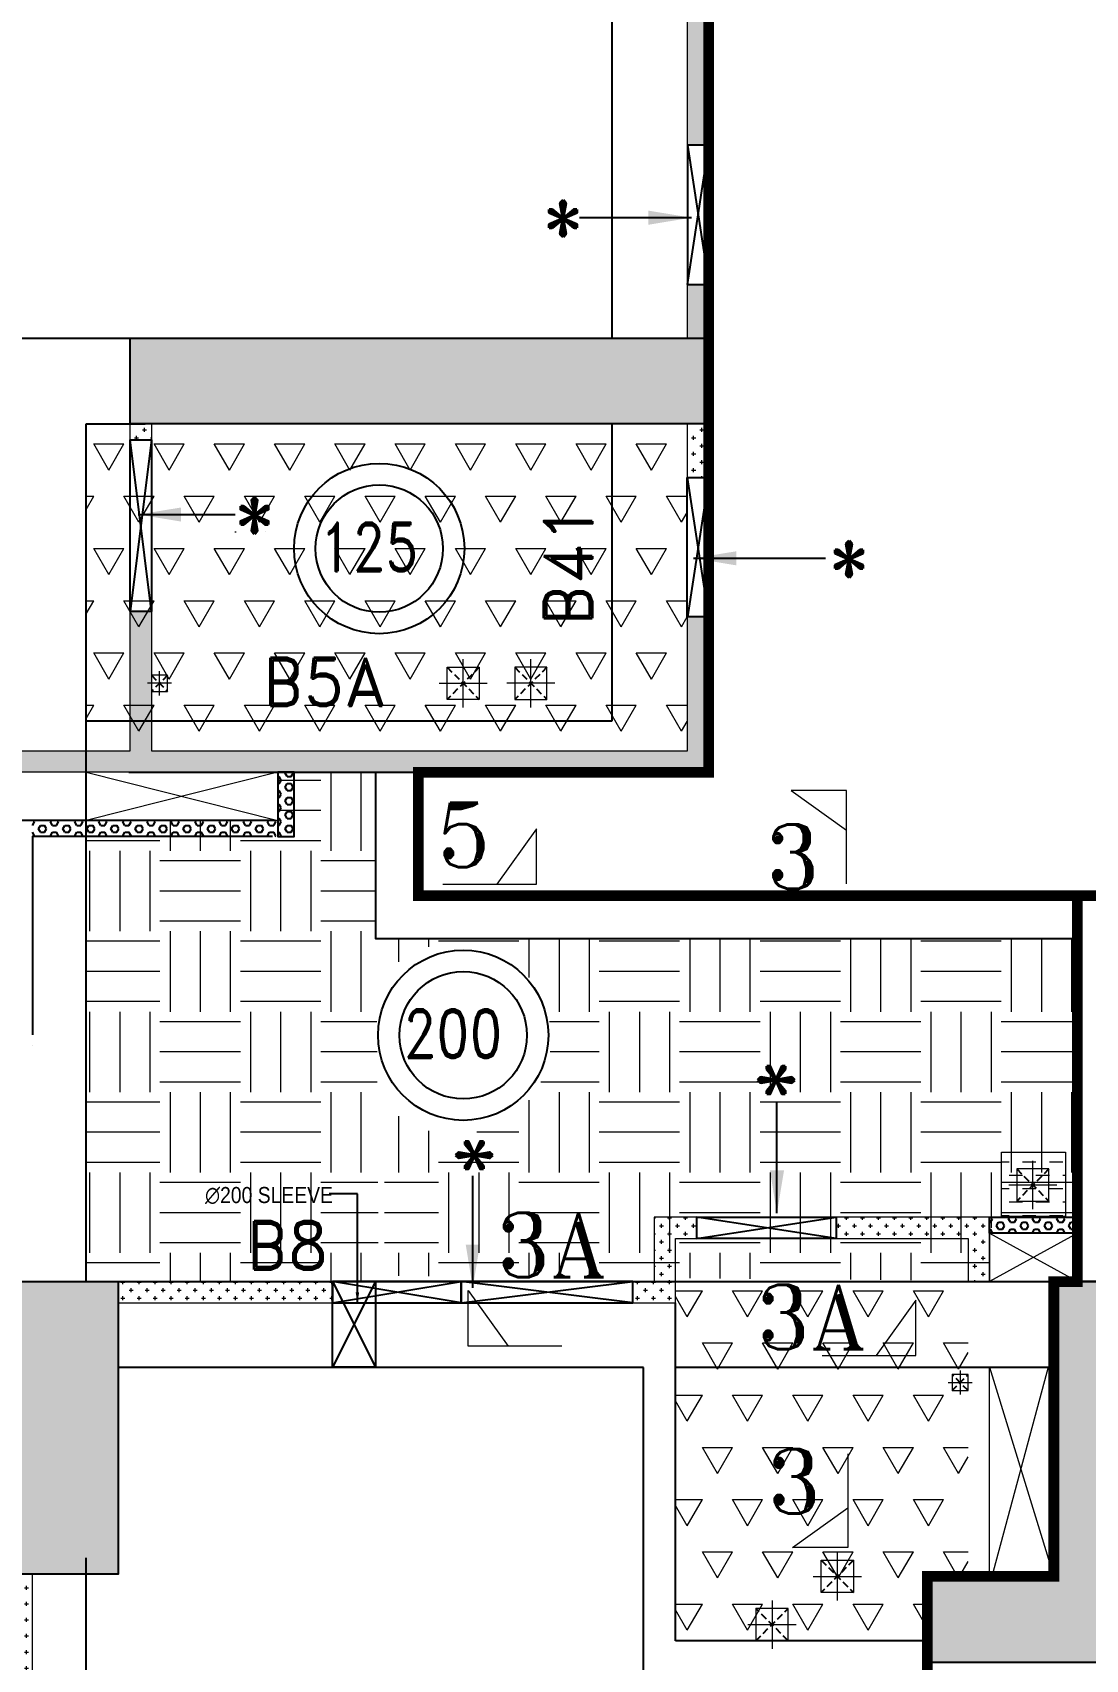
# Model space of a CAD drawing. Header units: millimetres. Extents: x 2061841 to 105821645, y -77612 to 48520811.
# Drawn here: x 2445955 to 2450868, y 28363 to 35950 of the extents above; entities that cross this region are included whole.
import ezdxf

# ---------------------------------------------------------------- set-up
doc = ezdxf.new("R2010")
doc.units = ezdxf.units.MM
doc.header["$LTSCALE"] = 10
doc.header["$MEASUREMENT"] = 0
doc.linetypes.add('$0$HIDDEN', pattern=[0.375, 0.25, -0.125])
doc.linetypes.add('HIDDEN2', pattern=[4.762499999999999, 3.175, -1.5875])
for name, color, linetype, lineweight in [('0-PL-DP CUTOUT', 32, 'Continuous', 9), ('s-opening text', 4, 'Continuous', 9), ('SEC-LINE', 1, 'Continuous', 15), ('vin nonstrwall', 3, 'Continuous', 9), ('VIN SUNK HATCH', 8, 'Continuous', 0), ('VIN_COLUMN HATCH', 33, 'Continuous', 20), ('VIN_CUT OUT', 6, 'Continuous', 9)]:
    doc.layers.add(name, color=color, linetype=linetype, lineweight=lineweight)
for name, color, linetype in [('A-Comments', 30, 'Continuous'), ('A-FLOR-HIDN', 8, 'HIDDEN2'), ('A-HATCH', 8, 'Continuous'), ('BEAM NO', 2, 'Continuous'), ('S-OPENING', 6, 'Continuous'), ('SLEEVE 150 NEW', 51, 'Continuous'), ('UPSTAND RCC', 171, 'Continuous'), ('VIN_BEAM', 4, 'Continuous'), ('VIN_COLUMN', 1, 'Continuous'), ('VIN_SLAB THK', 2, 'Continuous'), ('Xref_6th to 23rd Typical Floor Plan$0$A-Plan-Wall-Prtn', 4, 'Continuous')]:
    doc.layers.add(name, color=color, linetype=linetype)
doc.styles.add('200', font='romand.shx', dxfattribs={"width": 0.8, "height": 225})
doc.styles.add('KCP', font='', dxfattribs={"width": 0.9, "height": 200})
doc.styles.add('MAH', font='romand.shx', dxfattribs={"height": 210})
doc.styles.add('RT', font='romant.shx', dxfattribs={"height": 250})
doc.styles.add('ST', font='romand.shx', dxfattribs={"height": 4})
doc.styles.add('WD-50', font='ARIALN.TTF', dxfattribs={"height": 150})
doc.styles.get('KCP').set_extended_font_data('Bahnschrift')
doc.dimstyles.new('GR1', dxfattribs={"dimtxt": 225, "dimasz": 125, "dimexe": 125, "dimexo": 100, "dimgap": 50, "dimtad": 1, "dimdec": 0, "dimzin": 3, "dimdsep": 46, "dimtxsty": '200', "dimblk1": 'OBLIQUE', "dimblk2": 'OBLIQUE', "dimsah": 1, "dimcen": 0.0625, "dimdle": 125, "dimclrd": 3, "dimclre": 3, "dimclrt": 2, "dimadec": 0, "dimazin": 0, "dimtfac": 1, "dimtdec": 0, "dimtix": 1, "dimtmove": 0, "dimatfit": 3, "dimfxl": 1, "dimtolj": 1, "dimtzin": 0, "dimarcsym": 0})
doc.dimstyles.new('wd-50', dxfattribs={"dimtxt": 90, "dimasz": 50, "dimexe": 35, "dimexo": 50, "dimgap": 25, "dimtad": 1, "dimrnd": 5, "dimzin": 12, "dimdsep": 46, "dimtxsty": 'WD-50', "dimblk": 'ARCHTICK', "dimblk2": 'ARCHTICK', "dimcen": 50, "dimdle": 35, "dimclrd": 5, "dimclre": 5, "dimclrt": 4, "dimadec": 0, "dimazin": 0, "dimtfac": 1, "dimtmove": 1, "dimatfit": 2, "dimfxl": 1, "dimtolj": 1, "dimtzin": 12, "dimlwd": -1, "dimlwe": -1, "dimarcsym": 0})
pattern_1 = [(0, (-24131.92047447385, 22922.31121649784), (37.5, 37.5), [18.75, -56.25]), (90, (-24122.54547447385, 22912.93621649784), (-37.49999999999999, 37.5), [18.75, -56.25])]
pattern_2 = [(0, (2438255.496240429, 38975.31126223062), (0, 32.47595264191645), [18.75, -37.5]), (120, (2438255.496240429, 38975.31126223062), (-28.125, -16.23797632095822), [18.75, -37.49999999999999]), (59.99999999999999, (2438274.246240429, 38975.31126223062), (-28.125, 16.23797632095823), [18.75, -37.5])]

# ---------------------------------------------------------------- blocks, each defined once
blk = doc.blocks.new('_Oblique')
at = {"color": 0, "linetype": 'ByBlock', "lineweight": -2}
blk.add_line((-0.5, -0.5), (0.5, 0.5), dxfattribs=at)
blk = doc.blocks.new('A$C21A8152F')
at = {"layer": 'SEC-LINE'}
for p, q in [((512.9126129375945, 310.8288595213089), (292.4536703438448, 2.736486093723214)), ((512.9126129377108, 2.736486093723215), (512.9126129375945, 310.8288595213089)), ((-6.702640956216783, 2.736486093723215), (512.9126129377108, 2.736486093723215))]:
    blk.add_line(p, q, dxfattribs=at)
blk = doc.blocks.new('_ArchTick')
at = {"color": 0, "linetype": 'ByBlock', "const_width": 0.15}
blk.add_lwpolyline([(-0.5, -0.5), (0.5, 0.5)], dxfattribs=at)

msp = doc.modelspace()

# ---------------------------------------------------------------- hatches: boundary and pattern name
at = {"layer": 'A-Comments'}
h = msp.add_hatch(dxfattribs=at)
h.set_pattern_fill('HONEY', color=81, scale=200)
h.set_pattern_definition([(0, (-117649.4203747055, -156143.8879606228), (37.5, 21.65063509461097), [25, -50]), (120, (-117649.4203747055, -156143.8879606228), (-37.49999999999999, 21.65063509461097), [24.99999999999994, -49.99999999999989]), (59.99999999999999, (-117649.4203747055, -156143.8879606228), (8.326672684688674e-15, 43.30127018922194), [-50, 25])])
edge = h.paths.add_edge_path()
edge.add_line((2449110.496854141, 38975.27463273155), (2449010.496854141, 38975.27463273155))
edge.add_line((2449010.496854141, 38975.27463273155), (2449010.496854141, 40275.27522465634))
edge.add_arc((2448610.496927606, 40275.27456347069), 399.9999265350124, 9.470788566565654e-05, 90.00000984348037)
edge.add_line((2448610.496858886, 40675.27449000569), (2437455.498763062, 40675.27462077645))
edge.add_arc((2437455.498763648, 39775.27462136269), 899.9999994137614, 90.00000003732296, 180.0000000373193)
edge.add_line((2436555.498764235, 39775.27462077645), (2436555.49876424, 22925.27463272951))
edge.add_line((2436555.49876424, 22925.27463272951), (2436455.49876424, 22925.27463272948))
edge.add_line((2436455.49876424, 22925.27463272948), (2436455.498764235, 39775.27462077645))
edge.add_arc((2437455.498764235, 39775.27462077641), 1000.000000000044, 90.00000000000739, 180.0000000000025, ccw=False)
edge.add_line((2437455.498764235, 40775.27462077645), (2448610.496860072, 40775.27449000561))
edge.add_arc((2448610.496854141, 40275.27449000562), 499.9999999999789, 8.418475960070282e-05, 89.99999932039623, ccw=False)
edge.add_line((2449110.496854141, 40275.27522465634), (2449110.496854141, 38975.27463273155))
h = msp.add_hatch(dxfattribs=at)
h.set_pattern_fill('HONEY', color=81, scale=200)
h.set_pattern_definition([(0, (-117649.4203747055, -156143.8879606228), (37.5, 21.65063509461097), [25, -50]), (120, (-117649.4203747055, -156143.8879606228), (-37.49999999999999, 21.65063509461097), [24.99999999999993, -49.99999999999986]), (59.99999999999999, (-117649.4203747055, -156143.8879606228), (8.326672684688674e-15, 43.30127018922194), [-50, 25])])
edge = h.paths.add_edge_path()
edge.add_line((2449110.496854141, 38975.27463273155), (2449010.496854141, 38975.27463273155))
edge.add_line((2449010.496854141, 38975.27463273155), (2449010.496854141, 40275.27522465634))
edge.add_arc((2448610.496927606, 40275.27456347069), 399.9999265350124, 9.470788566565654e-05, 90.00000984348037)
edge.add_line((2448610.496858886, 40675.27449000569), (2437455.498763062, 40675.27462077645))
edge.add_arc((2437455.498763648, 39775.27462136269), 899.9999994137614, 90.00000003732296, 180.0000000373193)
edge.add_line((2436555.498764235, 39775.27462077645), (2436555.49876424, 22925.27463272951))
edge.add_line((2436555.49876424, 22925.27463272951), (2436455.49876424, 22925.27463272948))
edge.add_line((2436455.49876424, 22925.27463272948), (2436455.498764235, 39775.27462077645))
edge.add_arc((2437455.498764235, 39775.27462077641), 1000.000000000044, 90.00000000000739, 180.0000000000025, ccw=False)
edge.add_line((2437455.498764235, 40775.27462077645), (2448610.496860072, 40775.27449000561))
edge.add_arc((2448610.496854141, 40275.27449000562), 499.9999999999789, 8.418475960070282e-05, 89.99999932039623, ccw=False)
edge.add_line((2449110.496854141, 40275.27522465634), (2449110.496854141, 38975.27463273155))
at = {"layer": 'UPSTAND RCC'}
h = msp.add_hatch(dxfattribs=at)
h.set_pattern_fill('HEX', color=256, scale=150)
h.set_pattern_definition(pattern_2)
h.paths.add_polyline_path([(2447175.496240429, 32500.27463273161), (2447100.496240429, 32500.27463273161), (2447100.496240429, 32200.27463273161), (2447175.496240429, 32200.27463273161), (2447175.496240429, 32500.27463273161)])
h = msp.add_hatch(dxfattribs=at)
h.set_pattern_fill('HEX', color=256, scale=150)
h.set_pattern_definition([(0, (2438230.500793829, 38975.31126223062), (0, 32.47595264191645), [18.75, -37.5]), (120, (2438230.500793829, 38975.31126223062), (-28.125, -16.23797632095822), [18.74999999999999, -37.49999999999999]), (59.99999999999999, (2438249.250793829, 38975.31126223062), (-28.125, 16.23797632095823), [18.75, -37.5])])
h.paths.add_polyline_path([(2445955.453231951, 32275.29263487011), (2445955.453231951, 32200.32864220291), (2445955.453230356, 32200.31064006442), (2445955.453230356, 32200.27463273161), (2447100.496240429, 32200.27463273161), (2447100.496240429, 32275.27463273161), (2445955.453231951, 32275.29263487011)])
h = msp.add_hatch(dxfattribs=at)
h.set_pattern_fill('HEX', color=256, scale=150)
h.set_pattern_definition(pattern_2)
h.paths.add_polyline_path([(2450420.496240429, 30425.31126223062), (2450830.496240429, 30425.31126223062), (2450830.496240429, 30350.31126223062), (2450420.496240429, 30350.31126223062), (2450420.496240429, 30425.31126223062)])
at = {"layer": 'vin nonstrwall'}
h = msp.add_hatch(dxfattribs=at)
h.set_pattern_fill('CROSS', color=256, scale=150)
h.set_pattern_definition(pattern_1)
h.paths.add_polyline_path([(2449010.496854526, 35425.17321804934), (2449110.496854142, 35425.17321804936), (2449110.496854142, 38525.27463272845), (2449010.496854526, 38525.27463273477)])
h.paths.add_polyline_path([(2449110.496854142, 34775.17321903472), (2449010.496854526, 34775.17321903472), (2449010.496854526, 34525.27463273794), (2449110.496854142, 34525.27463273161)])
h = msp.add_hatch(dxfattribs=at)
h.set_pattern_fill('CROSS', color=256, scale=150)
h.set_pattern_definition([(0, (-26731.92047447385, 22922.275209165), (37.5, 37.5), [18.75, -56.25]), (90, (-26722.54547447385, 22912.900209165), (-37.49999999999999, 37.5), [18.75, -56.25])])
h.paths.add_polyline_path([(2446510.453230356, 34050.31064006445), (2446410.453230356, 34050.31064006445), (2446410.496854142, 34125.23862539877), (2446510.496854142, 34125.23862539877)])
h = msp.add_hatch(dxfattribs=at)
h.set_pattern_fill('CROSS', color=256, scale=150)
h.set_pattern_definition(pattern_1)
h.paths.add_polyline_path([(2449110.496854142, 33875.31064006444), (2449010.496854142, 33875.31064006444), (2449010.496854142, 34125.27463273161), (2449110.496854142, 34125.27463273161)])
h = msp.add_hatch(dxfattribs=at)
h.set_pattern_fill('CROSS', color=256, scale=150)
h.set_pattern_definition([(0, (-3646.261218469124, 480.2358689814282), (37.5, 37.5), [18.75, -56.25]), (90, (-3636.886218469124, 470.8608689814282), (-37.49999999999999, 37.5), [18.75, -56.25])])
h.paths.add_polyline_path([(2449010.496854142, 32600.2746327307), (2449010.496854142, 33225.31064006444), (2449110.496854142, 33225.31064006444), (2449110.496854142, 32500.2746327307), (2447200.552383515, 32500.31064006442), (2447200.559635693, 32500.33427431633), (2447100.559635693, 32500.33427431633), (2447100.556323202, 32500.2746327307), (2445030.496636874, 32500.27463269927), (2445030.496854142, 32210.2746327307), (2444930.496854142, 32210.2746327307), (2444930.496854142, 32500.2746327307), (2443405.496854142, 32500.2746327307), (2443405.496854142, 32075.2746327307), (2443305.496854142, 32075.2746327307), (2443305.453229921, 33250.31064006441), (2443405.453229921, 33250.31064006441), (2443405.496854142, 32600.2746327307), (2446410.496854142, 32600.2746323436), (2446410.453146365, 33250.31013530788), (2446510.453146365, 33250.31013530788), (2446510.492914454, 32600.2746327307)])
h = msp.add_hatch(dxfattribs=at)
h.set_pattern_fill('CROSS', color=256, scale=150)
h.set_pattern_definition(pattern_1)
h.paths.add_polyline_path([(2449055.496854142, 30325.27463273162), (2449055.496854142, 30425.2746327307), (2448855.492914454, 30425.31064006438), (2448855.496854142, 30125.2746327307), (2448755.496854142, 30125.2746327307), (2448755.496854142, 30025.2746327307), (2448955.496854142, 30025.2746327307), (2448955.496854142, 30325.2746327307)])
h = msp.add_hatch(dxfattribs=at)
h.set_pattern_fill('CROSS', color=256, scale=150)
h.set_pattern_definition(pattern_1)
h.paths.add_polyline_path([(2450420.496854142, 30425.2746327307), (2449705.496854142, 30425.2746327307), (2449705.496854142, 30325.2746327307), (2450320.496854142, 30325.2746327307), (2450320.35281242, 30125.2932887617), (2450420.348872732, 30125.32929609547)])
h = msp.add_hatch(dxfattribs=at)
h.set_pattern_fill('CROSS', color=256, scale=150)
h.set_pattern_definition(pattern_1)
h.paths.add_polyline_path([(2447355.496854142, 30125.27463273072), (2446355.496854142, 30125.2746327307), (2446355.496854142, 30025.27463282044), (2447355.496854142, 30025.27463273072)])
h = msp.add_hatch(dxfattribs=at)
h.set_pattern_fill('CROSS', color=256, scale=150)
h.set_pattern_definition(pattern_1)
h.paths.add_polyline_path([(2445855.496854142, 27200.27463273161), (2445955.496854142, 27200.31064001046), (2445955.496854142, 28760.27463273161), (2445855.496854142, 28760.27463273161)])
at = {"layer": 'VIN SUNK HATCH'}
h = msp.add_hatch(dxfattribs=at)
h.set_pattern_fill('EARTH', color=8, scale=1500)
h.set_pattern_definition([(0, (-3646.261218469124, 480.2358689814282), (375, 375), [375, -375]), (0, (-3646.261218469124, 620.8608689814282), (375, 375), [375, -375]), (0, (-3646.261218469124, 761.4858689814282), (375, 375), [375, -375]), (90, (-3599.386218469124, 808.3608689814282), (-374.9999999999999, 375), [375, -375]), (90, (-3458.761218469124, 808.3608689814282), (-374.9999999999999, 375), [375, -375]), (90, (-3318.136218469124, 808.3608689814282), (-374.9999999999999, 375), [375, -375])])
edge = h.paths.add_edge_path()
edge.add_line((2436655.496854141, 39775.27463273161), (2436670.497401247, 33650.31126222854))
edge.add_line((2436670.497401247, 33650.31126222854), (2437580.501238826, 33650.31126222854))
edge.add_line((2437580.501238826, 33650.31126222854), (2437555.620555511, 33800.31126222853))
edge.add_line((2437555.620555511, 33800.31126222853), (2437555.620555511, 35225.31126222854))
edge.add_line((2437555.620555511, 35225.31126222854), (2437580.501238826, 35375.31126222854))
edge.add_line((2437580.501238826, 35375.31126222854), (2438280.501238826, 35375.31126222854))
edge.add_line((2438280.501238826, 35375.31126222854), (2438280.501238826, 35775.15768654041))
edge.add_line((2438280.501238826, 35775.15768654041), (2438280.376859884, 35772.15717767973))
edge.add_line((2438280.376859884, 35772.15717767973), (2438280.377956366, 37575.31126222863))
edge.add_line((2438280.377956366, 37575.31126222863), (2438280.501238826, 37575.31126222863))
edge.add_line((2438280.501238826, 37575.31126222863), (2438280.501238826, 38975.31126222854))
edge.add_line((2438280.501238826, 38975.31126222854), (2440905.501238971, 38975.31126222854))
edge.add_line((2440905.501238971, 38975.31126222854), (2443405.500144606, 38975.32892210534))
edge.add_line((2443405.500144606, 38975.32892210534), (2443405.500144606, 39225.32923318538))
edge.add_line((2443405.500144606, 39225.32923318538), (2444696.738781531, 39225.31157330859))
edge.add_line((2444696.738781531, 39225.31157330859), (2445136.238781531, 39225.31064006517))
edge.add_line((2445136.238781531, 39225.31064006517), (2445355.500589611, 39225.31126222854))
edge.add_line((2445355.500589611, 39225.31126222854), (2445355.497299138, 38975.31126222831))
edge.add_line((2445355.497299138, 38975.31126222831), (2445380.501238826, 38975.31126222854))
edge.add_line((2445380.501238826, 38975.31126222854), (2447930.526487421, 38975.31126222857))
edge.add_line((2447930.526487421, 38975.31126222857), (2448910.496854141, 38975.27463273161))
edge.add_line((2448910.496854141, 38975.27463273161), (2448910.496854141, 40275.27463273159))
edge.add_arc((2448610.496854142, 40275.27463273241), 299.9999999990687, 359.9999999998444, 450.0000000001779)
edge.add_line((2448610.496854141, 40575.27463273161), (2437409.019998082, 40573.92343029589))
edge.add_arc((2437454.655938126, 39776.06803488883), 799.1594778289738, 93.2736519097842, 180.0568830174656)
edge = h.paths.add_edge_path(flags=16)
edge.add_arc((2442968.586012522, 39899.44398297924), 447.1409517698921, 0, 180, ccw=False)
edge.add_arc((2442968.586012522, 39899.44398297924), 447.1409517698921, 180, 360, ccw=False)
edge = h.paths.add_edge_path(flags=0)
edge.add_arc((2442968.586012522, 39899.44398297924), 347.1409517698921, 0, 180, ccw=False)
edge.add_arc((2442968.586012522, 39899.44398297924), 347.1409517698921, 180, 360, ccw=False)
h.paths.add_polyline_path([(2437480.120608942, 34235.63712556341), (2437518.659358221, 34235.63712556341), (2437518.659358221, 34835.63712556341), (2437480.120608942, 34835.63712556341)], flags=16)
h.paths.add_polyline_path([(2437405.807675375, 37054.56852154082), (2437634.379103946, 37054.56852154082), (2437634.379103946, 37311.71137868369), (2437405.807675375, 37311.71137868369)], flags=16)
h.paths.add_polyline_path([(2445657.824453325, 39839.05330565528), (2445657.824453325, 39610.48187708382)], flags=16)
h.paths.add_polyline_path([(2441636.591121399, 39839.05330565291), (2441636.591121399, 39610.48187708145), (2441684.468712863, 39610.48187708145), (2441684.468712863, 39839.05330565291)], flags=16)
h.paths.add_polyline_path([(2442610.957306487, 39703.01202175471), (2443378.814449344, 39703.01202175471), (2443378.814449344, 40078.01202175471), (2442610.957306487, 40078.01202175471)], flags=16)
h = msp.add_hatch(dxfattribs=at)
h.set_pattern_fill('TRIANG', color=8, scale=750)
h.set_pattern_definition([(59.99999999999999, (1672873.736111776, -43545.71164178586), (-140.6249997277446, 243.5696446571867), [140.625, -140.625]), (120, (1672873.736111776, -43545.71164178586), (-281.2499997277446, 1.571867427885287e-07), [140.6249999999989, -140.6249999999989]), (0, (1672803.423611776, -43423.92681953585), (140.625, 243.5696445), [140.625, -140.625])])
edge = h.paths.add_edge_path()
edge.add_line((2446980.485608897, 34125.31072213245), (2449009.95406588, 34125.31072223118))
edge.add_line((2449009.95406588, 34125.31072223118), (2449009.95406588, 32600.27464292687))
edge.add_line((2449009.95406588, 32600.27464292687), (2446205.476610232, 32600.27462253453))
edge.add_line((2446205.476610232, 32600.27462253453), (2446205.478209512, 34125.31134439408))
edge.add_line((2446205.478209512, 34125.31134439408), (2446980.485608897, 34125.27463273161))
h = msp.add_hatch(dxfattribs=at)
h.set_pattern_fill('EARTH', color=8, scale=1500, angle=180)
h.set_pattern_definition([(180, (2443855.478700181, 3721.765763099887), (-375.0000000000001, -374.9999999999999), [375, -375]), (180, (2443855.478700181, 3581.140763099887), (-375.0000000000001, -374.9999999999999), [375, -375]), (180, (2443855.478700181, 3440.515763099887), (-375.0000000000001, -374.9999999999999), [375, -375]), (270, (2443808.603700181, 3393.640763099887), (374.9999999999999, -375.0000000000001), [375, -375]), (270, (2443667.978700181, 3393.640763099887), (374.9999999999999, -375.0000000000001), [375, -375]), (270, (2443527.353700181, 3393.640763099887), (374.9999999999999, -375.0000000000001), [375, -375])])
h.paths.add_polyline_path([(2446855.530072854, 33622.18734502311), (2446855.530072854, 33622.18971059287), (2447455.530072854, 33622.18971059287), (2447455.530072854, 33622.18734502311)])
h = msp.add_hatch(dxfattribs=at)
h.set_pattern_fill('EARTH', color=8, scale=1500, angle=180)
h.set_pattern_definition([(180, (2012299.768338587, -37288.37329094566), (-375.0000000000001, -374.9999999999999), [375, -375]), (180, (2012299.768338587, -37428.99829094566), (-375.0000000000001, -374.9999999999999), [375, -375]), (180, (2012299.768338587, -37569.62329094566), (-375.0000000000001, -374.9999999999999), [375, -375]), (270, (2012252.893338587, -37616.49829094566), (374.9999999999999, -375.0000000000001), [375, -375]), (270, (2012112.268338587, -37616.49829094566), (374.9999999999999, -375.0000000000001), [375, -375]), (270, (2011971.643338587, -37616.49829094566), (374.9999999999999, -375.0000000000001), [375, -375])])
edge = h.paths.add_edge_path()
edge.add_line((2446205.474757783, 30197.4691451183), (2446205.476301827, 32250.34664739422))
edge.add_line((2446218.655044295, 32275.28760933696), (2447100.420725214, 32275.27463273161))
edge.add_line((2447100.420725214, 32275.27463273161), (2447100.556323202, 32500.27463273071))
edge.add_line((2447100.556323202, 32500.27463273071), (2447555.612239754, 32500.32925202485))
edge.add_line((2447555.612239754, 32500.32925202485), (2447569.199741453, 30125.31134429647))
edge.add_line((2447569.199741453, 30125.31134429647), (2446698.766526663, 30125.31134429655))
edge.add_line((2446698.766526663, 30125.31134429655), (2446205.47351378, 30125.3113442966))
h = msp.add_hatch(dxfattribs=at)
h.set_pattern_fill('EARTH', color=8, scale=1500, angle=180)
h.set_pattern_definition([(180, (2012474.313757705, -37288.37608613749), (-375.0000000000001, -374.9999999999999), [375, -375]), (180, (2012474.313757705, -37429.00108613749), (-375.0000000000001, -374.9999999999999), [375, -375]), (180, (2012474.313757705, -37569.62608613749), (-375.0000000000001, -374.9999999999999), [375, -375]), (270, (2012427.438757705, -37616.50108613749), (374.9999999999999, -375.0000000000001), [375, -375]), (270, (2012286.813757705, -37616.50108613749), (374.9999999999999, -375.0000000000001), [375, -375]), (270, (2012146.188757705, -37616.50108613749), (374.9999999999999, -375.0000000000001), [375, -375])])
edge = h.paths.add_edge_path()
edge.add_line((2450830.496204926, 30125.34673271672), (2450799.473626457, 30125.34673271672))
edge.add_line((2450799.473626457, 30125.34673271672), (2450799.473997376, 30125.34672956388))
edge.add_line((2450799.473997376, 30125.34672956388), (2450831.953520928, 30125.34672956388))
edge.add_line((2450831.953520928, 30125.34672956388), (2450829.038888924, 31723.02994631259))
edge.add_line((2450829.038888924, 31723.02994631259), (2447594.640644467, 31727.51931914896))
edge.add_line((2447594.640644467, 31727.51931914896), (2447595.536769941, 31556.30045765925))
edge.add_arc((2447927.583740872, 31256.83453331202), 447.1409517696991, -137.69068662757178, 137.9533883504884, ccw=False)
edge.add_line((2447596.913309585, 30955.84932333989), (2447598.417614031, 30152.55594864667))
edge.add_line((2447598.417614031, 30152.55594864667), (2450420.500144617, 30128.56803570519))
edge.add_line((2450420.500144617, 30128.56803570519), (2450420.500144617, 30375.34664739724))
edge.add_line((2450420.500144617, 30375.34664739724), (2450830.496204926, 30375.34664739724))
edge.add_line((2450830.496204926, 30375.34664739724), (2450830.496204926, 30125.34673271672))
h = msp.add_hatch(dxfattribs=at)
h.set_pattern_fill('DASH', color=3, scale=500, angle=180)
h.set_pattern_definition([(180, (-675.489619826898, 4494.860912063778), (-62.50000000000001, -62.49999999999999), [62.5, -62.5])])
h.paths.add_polyline_path([(2450775.514324606, 30428.34423818855), (2450475.514324606, 30428.34423818855), (2450475.514324606, 30728.34423818855), (2450775.514324606, 30728.34423818855)])
h = msp.add_hatch(dxfattribs=at)
h.set_pattern_fill('TRIANG', color=8, scale=750)
h.set_pattern_definition([(59.99999999999999, (75963.29140909389, -229441.2285529275), (-140.6249997277446, 243.5696446571867), [140.625, -140.625]), (120, (75963.29140909389, -229441.2285529275), (-281.2499997277446, 1.571867427885287e-07), [140.6249999999995, -140.6249999999995]), (0, (75892.97890909389, -229319.4437306775), (140.625, 243.5696445), [140.625, -140.625])])
h.paths.add_polyline_path([(2450320.496854147, 30125.29297230525), (2448955.497092913, 30125.32971628732), (2448955.496854169, 28450.26902190573), (2450130.498777105, 28450.27430390858), (2450130.501864123, 28750.27279760435), (2450320.496854142, 28750.27250056761)])
at = {"layer": 'VIN_COLUMN HATCH'}
h = msp.add_hatch(color=256, dxfattribs=at)
h.dxf.hatch_style = 1
h.paths.add_polyline_path([(2446410.496854141, 34125.27463273161), (2446410.496854141, 34525.27463273161), (2449110.496854141, 34525.2746327316), (2449110.496854141, 34125.2746327316)])
h = msp.add_hatch(color=256, dxfattribs=at)
h.dxf.hatch_style = 1
h.paths.add_polyline_path([(2445855.496854141, 30125.27463273161), (2446355.496854141, 30125.27463273161), (2446355.496854141, 28760.27463273162), (2445855.496854141, 28760.27463273162)])
h = msp.add_hatch(color=256, dxfattribs=at)
h.dxf.hatch_style = 1
h.paths.add_polyline_path([(2451040.505577557, 30125.27588741759), (2450720.520250455, 30125.27588741759), (2450720.481845309, 28750.27187523407), (2450130.512914006, 28750.27279758708), (2450130.512914006, 28350.27580525096), (2451630.480794277, 28350.27346021226), (2451630.480794277, 28750.27045254838), (2451040.467172397, 28750.27137497135), (2451040.505577557, 30125.27588741759)])

# ---------------------------------------------------------------- linework, layer by layer
at = {"layer": '0-PL-DP CUTOUT', "color": 32, "ltscale": 15, "extrusion": (8.411830371458793e-09, 2.01815504827594e-08, 0.9999999999999999)}
for p, q in [((2447964.783006403, 32802.77004663218, -643584.2976861761), (2447964.783006403, 33027.77004663218, -643584.297690717)), ((2447852.283006403, 32915.27004663218, -643584.2976875002), (2448077.283006403, 32915.27004663218, -643584.2976893929)), ((2449710.543971271, 28637.73897741409, -643584.2976883206), (2449710.543971271, 28862.73897741409, -643584.2976928615)), ((2449598.043971271, 28750.23897741409, -643584.2976896447), (2449823.043971271, 28750.23897741409, -643584.2976915374))]:
    msp.add_line(p, q, dxfattribs=at)
at = {"layer": '0-PL-DP CUTOUT', "color": 32, "ltscale": 15, "extrusion": (-8.411830371458798e-09, 2.01815504827594e-08, 0.9999999999999999)}
for p, q in [((2448280.498328716, 32802.77004663195, -643584.2976904713), (2448280.498328716, 33027.77004663195, -643584.2976950122)), ((2446547.999644237, 32859.02004664607, -643584.297689929), (2446547.999644237, 32971.52004664607, -643584.2976921995)), ((2446604.249644237, 32915.27004664607, -643584.2976905911), (2446491.749644237, 32915.27004664607, -643584.2976915374)), ((2448392.998328716, 32915.27004663195, -643584.2976917954), (2448167.998328716, 32915.27004663195, -643584.2976936881)), ((2450622.500000335, 30462.73897743016, -643584.1275201113), (2450622.500000335, 30687.73897743016, -643584.1275246522)), ((2450735.000000335, 30575.23897743016, -643584.1275214354), (2450510.000000335, 30575.23897743016, -643584.1275233281))]:
    msp.add_line(p, q, dxfattribs=at)
at = {"layer": '0-PL-DP CUTOUT', "color": 32, "ltscale": 15, "extrusion": (8.411830371458803e-09, -2.01815504827594e-08, 0.9999999999999999)}
for p, q in [((2450282.964131452, 29710.44897600991, -643584.2965071204), (2450282.964131452, 29597.94897600991, -643584.2965093908)), ((2450226.714131452, 29654.19897600991, -643584.2965077824), (2450339.214131452, 29654.19897600991, -643584.2965087288))]:
    msp.add_line(p, q, dxfattribs=at)
at = {"layer": '0-PL-DP CUTOUT', "color": 32, "ltscale": 15, "extrusion": (8.411830371458796e-09, -2.01815504827594e-08, 0.9999999999999999)}
for p, q in [((2449405.497830175, 28637.81099207711, -643584.2976862524), (2449405.497830175, 28412.81099207711, -643584.2976907932)), ((2449292.997830175, 28525.31099207711, -643584.2976875765), (2449517.997830175, 28525.31099207711, -643584.2976894691))]:
    msp.add_line(p, q, dxfattribs=at)
at = {"layer": '0-PL-DP CUTOUT', "color": 32, "extrusion": (-8.411830371458798e-09, 2.01815504827594e-08, 0.9999999999999999)}
for points, elevation in [([(2446510.494230515, 32952.78303517553), (2446510.494230515, 32877.78303517553), (2446585.494230515, 32877.78303517553), (2446585.494230515, 32952.78303517553)], -643584.3176067297), ([(2448205.492914995, 32990.28303516142), (2448205.492914995, 32840.28303516142), (2448355.492914995, 32840.28303516142), (2448355.492914995, 32990.28303516142)], -643584.3176229807), ([(2450547.494586615, 30650.25196595618), (2450547.494586615, 30500.25196595618), (2450697.494586615, 30500.25196595618), (2450697.494586615, 30650.25196595618)], -643584.1475195467)]:
    msp.add_lwpolyline(points, close=True, dxfattribs=dict(at, elevation=elevation))
at = {"layer": '0-PL-DP CUTOUT', "color": 32, "extrusion": (8.411830371458793e-09, 2.01815504827594e-08, 0.9999999999999999)}
for points, elevation in [([(2448039.788420125, 32990.28303516082), (2448039.788420125, 32840.28303516082), (2447889.788420125, 32840.28303516082), (2447889.788420125, 32990.28303516082)], -643584.2764323008), ([(2449785.549384993, 28825.25196594272), (2449785.549384993, 28675.25196594272), (2449635.549384993, 28675.25196594272), (2449635.549384993, 28825.25196594272)], -643584.2765038171)]:
    msp.add_lwpolyline(points, close=True, dxfattribs=dict(at, elevation=elevation))
at = {"layer": '0-PL-DP CUTOUT', "color": 32, "extrusion": (8.411830371458803e-09, -2.01815504827594e-08, 0.9999999999999999), "elevation": -643584.2764953586}
msp.add_lwpolyline([(2450320.469545174, 29616.68598748141), (2450320.469545174, 29691.68598748141), (2450245.469545174, 29691.68598748141), (2450245.469545174, 29616.68598748141)], close=True, dxfattribs=at)
at = {"layer": '0-PL-DP CUTOUT', "color": 32, "extrusion": (8.411830371458796e-09, -2.01815504827594e-08, 0.9999999999999999), "elevation": -643584.2776602241}
msp.add_lwpolyline([(2449480.503243897, 28450.29800354859), (2449480.503243897, 28600.29800354859), (2449330.503243897, 28600.29800354859), (2449330.503243897, 28450.29800354859)], close=True, dxfattribs=at)
at = {"layer": 'A-FLOR-HIDN', "color": 32, "extrusion": (-8.411830371458798e-09, 2.01815504827594e-08, 0.9999999999999999)}
for p, q in [((2446510.499644237, 32952.77004664607, -643584.2976921365), (2446585.499644237, 32877.77004664607, -643584.297689992)), ((2446585.499644237, 32952.77004664607, -643584.2976915056), (2446510.499644237, 32877.77004664607, -643584.2976906229)), ((2448205.498328716, 32990.27004663195, -643584.2976948862), (2448355.498328716, 32840.27004663195, -643584.2976905972)), ((2448355.498328716, 32990.27004663195, -643584.2976936245), (2448205.498328716, 32840.27004663195, -643584.297691859)), ((2450547.500000335, 30650.23897743016, -643584.1275245262), (2450697.500000335, 30500.23897743016, -643584.1275202372)), ((2450697.500000335, 30650.23897743016, -643584.1275232644), (2450547.500000335, 30500.23897743016, -643584.127521499))]:
    msp.add_line(p, q, dxfattribs=at)
at = {"layer": 'A-FLOR-HIDN', "color": 32, "extrusion": (8.411830371458793e-09, 2.01815504827594e-08, 0.9999999999999999)}
for p, q in [((2448039.783006403, 32990.27004663218, -643584.2976905911), (2447889.783006403, 32840.27004663218, -643584.2976863021)), ((2447889.783006403, 32990.27004663218, -643584.2976893294), (2448039.783006403, 32840.27004663218, -643584.2976875638)), ((2449785.543971271, 28825.23897741409, -643584.2976927356), (2449635.543971271, 28675.23897741409, -643584.2976884466)), ((2449635.543971271, 28825.23897741409, -643584.2976914739), (2449785.543971271, 28675.23897741409, -643584.2976897084))]:
    msp.add_line(p, q, dxfattribs=at)
at = {"layer": 'A-FLOR-HIDN', "color": 32, "extrusion": (8.411830371458803e-09, -2.01815504827594e-08, 0.9999999999999999)}
for p, q in [((2450320.464131452, 29616.69897600991, -643584.2965093278), (2450245.464131452, 29691.69897600991, -643584.2965071833)), ((2450245.464131452, 29616.69897600991, -643584.296508697), (2450320.464131452, 29691.69897600991, -643584.2965078142))]:
    msp.add_line(p, q, dxfattribs=at)
at = {"layer": 'A-FLOR-HIDN', "color": 32, "extrusion": (8.411830371458796e-09, -2.01815504827594e-08, 0.9999999999999999)}
for p, q in [((2449480.497830175, 28450.31099207711, -643584.2976906673), (2449330.497830175, 28600.31099207711, -643584.2976863782)), ((2449330.497830175, 28450.31099207711, -643584.2976894055), (2449480.497830175, 28600.31099207711, -643584.2976876401))]:
    msp.add_line(p, q, dxfattribs=at)
at = {"layer": 'A-HATCH', "color": 7, "const_width": 50, "elevation": -643584.2959966164}
for points in [[(2447755.612239754, 32500.27463273078), (2449110.496854142, 32500.2746327307), (2449110.496854131, 40275.27774772389, 0.4142116505728871), (2448610.496860072, 40775.27449000566), (2437455.496854141, 40775.27463273163, 0.414212994464879), (2436455.498764235, 39775.27462077651), (2436455.504767172, 1675.274632726094, 0.4142178262602673)], [(2465305.495229418, 1675.274567344211), (2465305.494944047, 39775.27462826651, 0.4142135601792966), (2464305.494944047, 40775.27462077651), (2453150.49685414, 40775.27449000566, 0.4142134787681587), (2452650.496854141, 40275.27463273161), (2452650.643432758, 32500.27463549409), (2454005.501186923, 32500.27463273083), (2454005.501186923, 31925.27463273083), (2447755.500144987, 31925.34771128139), (2447755.506492444, 32500.32759604228)]]:
    msp.add_lwpolyline(points, format="xyb", dxfattribs=at)
at = {"layer": 'A-HATCH', "const_width": 50, "elevation": -643584.2960062516}
msp.add_lwpolyline([(2449110.496854141, 32500.31263770856), (2449110.496854141, 40275.27463273161, 0.2819902937047672), (2448610.496927606, 40675.27449000577), (2437455.498763062, 40675.27462077651, 0.4142135621822593), (2436555.498764235, 39775.27462136275), (2436555.473875349, 19576.17633272707), (2443405.500144615, 19576.17633272484), (2443405.499254621, 20725.34664739728), (2446405.497929836, 20725.30795323727), (2446405.499699617, 25000.31285857107), (2446805.496854142, 25000.31285857107), (2446805.614590629, 26800.27463273162), (2450129.788413005, 26800.41732234053), (2450130.512914006, 28750.27279758708), (2450720.470170129, 28750.41223000092), (2450720.470170129, 30125.34673271672), (2450830.496204926, 30125.27463273078), (2450830.496197591, 31925.27463273078), (2447755.500144987, 31925.34771128139), (2447755.500144987, 32500.27463273078), (2449110.496854142, 32500.2746327307)], format="xyb", dxfattribs=at)
at = {"layer": 'S-OPENING'}
for p, q in [((2449010.496854142, 34775.17321903472, -643584.2963778005), (2449110.481251883, 35425.17321804935, -643584.2959966164)), ((2449010.496854142, 35425.17321804935, -643584.2963778005), (2449110.496854142, 34775.17321903472, -643584.2963778005)), ((2446510.453044031, 34050.31045145185, -643584.2963778005), (2446410.453146365, 33250.31013530788, -643584.2963778005)), ((2446510.453146365, 33250.31013530788, -643584.2963778005), (2446410.497264506, 34050.30990428363, -643584.2963778005)), ((2449110.496854142, 33225.31064006444, -643584.2963778005), (2449010.496854142, 33875.31064006441, -643584.2963700551)), ((2449110.496854142, 33874.76782337549, -643584.2963147943), (2449010.496854142, 33224.76782337581, -643584.2963778005)), ((2449705.496854141, 30325.2746327307, -643584.2963778005), (2449055.496854142, 30425.27463273088, -643584.2963778005)), ((2449055.496854142, 30325.27463273162, -643584.2963778005), (2449705.496854141, 30425.27463273088, -643584.2963778005)), ((2447955.496854142, 30025.27463273084, -643584.2963778005), (2447355.524937008, 30125.27463273084, -643584.2963247527)), ((2447355.524937008, 30025.27463295501, -643584.2963778005), (2447955.496854142, 30125.27463273083, -643584.2963778005)), ((2448755.496854142, 30025.2746327307, -643584.2963778005), (2447955.496854142, 30125.2746327307, -643584.2963778005)), ((2447955.496854142, 30025.27463273084, -643584.2963778005), (2448755.496854142, 30125.2746327307, -643584.2963778005))]:
    msp.add_line(p, q, dxfattribs=at)
for points, elevation in [([(2449110.496854142, 35425.17321804935), (2449010.496854142, 35425.17321804935), (2449010.496854142, 34775.17321903472), (2449110.496854142, 34775.17321903472)], -643584.2963778005), ([(2446510.453146365, 33250.31013530788), (2446410.453146365, 33250.31013530788), (2446410.453146365, 34050.31017774726), (2446510.453146365, 34050.31017774726)], -643584.2963778005), ([(2449010.453229921, 33875.31064006442), (2449110.496854142, 33875.31064006444), (2449110.496854142, 33225.31064006444), (2449010.453229921, 33225.31064006442)], -643584.2963778005), ([(2449705.496854141, 30325.2746327307), (2449055.496854141, 30325.2746327307), (2449055.496854141, 30425.27463273088), (2449705.496854141, 30425.27463273088)], -643584.2963778005), ([(2447355.524937008, 30025.27463273084), (2447955.496854142, 30025.27463273084), (2447955.496854142, 30125.27463273083), (2447355.524937008, 30125.27463273083)], -643584.2963247527), ([(2447955.496854142, 30025.27463273083), (2448755.496854142, 30025.27463273083), (2448755.496854142, 30125.2746327307), (2447955.496854142, 30125.2746327307)], -643584.2963778005)]:
    msp.add_lwpolyline(points, close=True, dxfattribs=dict(at, elevation=elevation))
at = {"layer": 'SLEEVE 150 NEW'}
for p, q in [((2447555.524937009, 30125.27463273161, -643584.2963247527), (2447355.524937008, 29725.27463272882, -643584.2963247527)), ((2447355.524937009, 30125.27463273161, -643584.2963247527), (2447555.524937008, 29725.27463272882, -643584.2963247527))]:
    msp.add_line(p, q, dxfattribs=at)
at = {"layer": 'SLEEVE 150 NEW', "elevation": -643584.2963247527}
msp.add_lwpolyline([(2447355.524937009, 30125.27463273161), (2447555.524937009, 30125.27463273161), (2447555.524937008, 29725.27463272882), (2447355.524937008, 29725.27463272882)], close=True, dxfattribs=at)
at = {"layer": 'UPSTAND RCC', "elevation": -643584.2959966164}
for points in [[(2447175.496240429, 32500.27463273161), (2447100.496240429, 32500.27463273161), (2447100.496240429, 32200.27463273161), (2447175.496240429, 32200.27463273161)], [(2450420.496240429, 30425.31126223062), (2450830.496240429, 30425.31126223062), (2450830.496240429, 30350.31126223062), (2450420.496240429, 30350.31126223062)]]:
    msp.add_lwpolyline(points, close=True, dxfattribs=at)
at = {"layer": 'UPSTAND RCC', "elevation": -643584.2963778005}
for points in [[(2447075.500793829, 32275.27463273161), (2445855.500793829, 32275.27463273161), (2445855.500793829, 31275.27463273161)], [(2447075.500793829, 32200.27463273161), (2445955.453230356, 32200.31064006443), (2445955.453230356, 31275.31064006443)]]:
    msp.add_lwpolyline(points, dxfattribs=at)
at = {"layer": 'vin nonstrwall'}
for points, elevation in [([(2449110.496854142, 34525.27463273161), (2449010.496854142, 34525.27463273161), (2449010.496854142, 38525.27463273161), (2449110.496854142, 38525.27463273161)], -643584.2963778005), ([(2446510.495676818, 34050.31014809942), (2446410.495676818, 34050.31014809942), (2446410.496854142, 34125.23862539877), (2446510.496854142, 34125.23862539877)], -643584.2964330612), ([(2449110.496854142, 33875.31064006441), (2449010.496854142, 33875.31064006441), (2449010.496854142, 34125.27463273161), (2449110.496854142, 34125.27463273161)], -643584.2964330612), ([(2449010.496854142, 32600.2746327307), (2449010.496854142, 33225.31064006444), (2449110.496854142, 33225.31064006444), (2449110.496854142, 32500.2746327307), (2447175.494270585, 32500.29263639847), (2447175.501522865, 32500.32541079711), (2447100.559635794, 32500.34341446306), (2447100.556323202, 32500.2746327307), (2445030.496636874, 32500.27463269927), (2445030.496854142, 32210.2746327307), (2444930.496854142, 32210.2746327307), (2444930.496854142, 32500.2746327307), (2443405.496854142, 32500.2746327307), (2443405.496854142, 32075.2746327307), (2443305.496854142, 32075.2746327307), (2443305.502178792, 33250.31021360886), (2443405.502178792, 33250.31021360886), (2443405.496854142, 32600.2746327307), (2446410.496854142, 32600.2746323436), (2446410.497328474, 33250.31013558744), (2446510.497328474, 33250.31013558744), (2446510.492914454, 32600.2746327307)], -643584.2963778005), ([(2449055.496854142, 30325.27463273162), (2449055.496854142, 30425.2746327307), (2448855.492914454, 30425.31064006438), (2448855.496854142, 30125.2746327307), (2448755.496854142, 30125.2746327307), (2448755.496854142, 30025.2746327307), (2448955.496854142, 30025.2746327307), (2448955.496854142, 30325.2746327307)], -643584.2963778005), ([(2450420.496854142, 30425.2746327307), (2449705.496854142, 30425.2746327307), (2449705.496854142, 30325.2746327307), (2450320.496854142, 30325.2746327307), (2450320.496854147, 30125.29334062933), (2450420.492914459, 30125.3293479631)], -643584.2963778005), ([(2447355.496854142, 30125.27463273072), (2446355.496854142, 30125.2746327307), (2446355.496854142, 30025.27463282044), (2447355.496854142, 30025.27463273072)], -643584.2963160087), ([(2445855.496854142, 27200.27463273161), (2445955.496854142, 27200.31064001046), (2445955.496854142, 28760.27463273161), (2445855.496854142, 28760.27463273161)], -643584.2963778005)]:
    msp.add_lwpolyline(points, close=True, dxfattribs=dict(at, elevation=elevation))
at = {"layer": 'VIN SUNK HATCH', "color": 3, "elevation": -643584.2969553637}
msp.add_lwpolyline([(2450775.514324606, 30428.34423818855), (2450475.514324606, 30428.34423818855), (2450475.514324606, 30728.34423818855), (2450775.514324606, 30728.34423818855)], close=True, dxfattribs=at)
at = {"layer": 'VIN_BEAM'}
for p, q in [((2449110.481251883, 34547.1850773203, -643584.2959966164), (2449110.481251882, 38972.18736495134, -643584.2959966164)), ((2449110.496854141, 32500.31241688663, -643584.2982042854), (2449110.496854141, 34197.21289817173, -643584.2982042854)), ((2446205.476612956, 32765.30570155449, -643584.2959966164), (2446205.478209512, 34125.31134439408, -643584.2959966164)), ((2446205.478209512, 34125.31134439408, -643584.2959966164), (2446480.500145458, 34125.31136437453, -643584.2978231013)), ((2446205.474922499, 31325.31126222897, -643584.2959966164), (2446205.476612956, 32765.30570155449, -643584.2959966164)), ((2446405.110760487, 32500.34250365387, -643584.2973094069), (2449110.496854141, 32500.31263770856, -643584.2960062516)), ((2447755.500144987, 31925.34771128139, -643584.2959966164), (2450427.98560902, 31925.34660604136, -643584.2959966164)), ((2446205.473513779, 30125.31072213239, -643584.2959966164), (2446205.474922499, 31325.31126222901, -643584.2959966164)), ((2446178.099240719, 30125.3113442966, -643584.2959966164), (2450930.500144614, 30125.31134429616, -643584.2959966164)), ((2455582.90104851, 30125.3113442966, -643584.2959966164), (2450830.500144615, 30125.31134429616, -643584.2959966164)), ((2448955.496854169, 28450.26902190573, -643584.2963778005), (2448955.496854135, 30025.2746327307, -643584.2963778005)), ((2450420.484879906, 29725.31139770992, -643584.2959966164), (2450720.470170129, 29725.31134429688, -643584.2959966164)), ((2450130.496854142, 28450.2746327307, -643584.2963778005), (2448955.496854169, 28450.26902190573, -643584.2963778005))]:
    msp.add_line(p, q, dxfattribs=at)
at = {"layer": 'VIN_BEAM', "linetype": '$0$HIDDEN'}
for p, q in [((2448660.481251883, 34525.31072223118, -643584.2959966164), (2448660.500793829, 38375.3132041737, -643584.2963778005)), ((2445595.471465593, 34525.31134440624, -643584.2959966164), (2446480.515342352, 34525.31072213245, -643584.2978231013)), ((2448660.496854141, 32740.31126222861, -643584.2982042854), (2448660.49685414, 34125.2746327316, -643584.2982042854)), ((2446205.476583614, 32740.31126223016, -643584.2959966164), (2448660.496854141, 32740.31126222861, -643584.2959966164)), ((2445955.496204926, 31225.3118084895, -643584.2959966164), (2445955.496854142, 31225.3118084895, -643584.2959966164)), ((2446355.471032997, 29725.31134429699, -643584.2959966164), (2448805.496854142, 29725.31134429693, -643584.2959966164)), ((2448805.496854172, 28300.26830562849, -643584.2963778005), (2448805.496854142, 29725.31134429375, -643584.2963778005)), ((2448955.496854142, 29725.31134429692, -643584.2959966164), (2450722.958237321, 29725.31134429688, -643584.2959966164)), ((2446205.4700522, 27176.60891747462, -643584.2959966164), (2446205.472001476, 28837.07508009588, -643584.2959966164))]:
    msp.add_line(p, q, dxfattribs=at)
at = {"layer": 'VIN_BEAM', "elevation": -643584.2959966164}
msp.add_lwpolyline([(2450830.496204926, 31925.27463273078), (2450930.496204926, 31925.27463273078), (2450930.496204926, 30125.27463273078), (2450830.496204926, 30125.27463273078)], close=True, dxfattribs=at)
at = {"layer": 'VIN_COLUMN', "ltscale": 125}
for points, elevation in [([(2446410.496854141, 34125.27463273161), (2446410.496854141, 34525.27463273161), (2449110.496854141, 34525.2746327316), (2449110.496854141, 34125.2746327316)], -643584.2982042854), ([(2445855.496854141, 30125.27463273161), (2446355.496854141, 30125.27463273161), (2446355.496854141, 28760.27463273162), (2445855.496854141, 28760.27463273162)], -643584.2963778005), ([(2451040.505577557, 30125.27588741759), (2450720.520250455, 30125.27588741759), (2450720.481845309, 28750.27187523407), (2450130.512914006, 28750.27279758708), (2450130.512914006, 28350.27580525096), (2451630.480794277, 28350.27346021226), (2451630.480794277, 28750.27045254838), (2451040.467172397, 28750.27137497135)], -643584.2963778005)]:
    msp.add_lwpolyline(points, close=True, dxfattribs=dict(at, elevation=elevation))
at = {"layer": 'VIN_CUT OUT'}
for p, q in [((2446205.476301913, 32500.34688179284, -643584.2959966164), (2447100.437129968, 32275.27050705094, -643584.2963778005)), ((2447100.436345154, 32500.31309967674, -643584.2946838258), (2446205.477086641, 32275.30405476844, -643584.2976905911)), ((2450420.496240429, 30350.31126223062, -643584.2959966164), (2450830.496204926, 30125.27463273078, -643584.2959966164)), ((2450830.496204926, 30350.31126223062, -643584.2959966164), (2450420.500140714, 30125.34672946463, -643584.2959966164)), ((2450420.484879906, 29725.31139770992, -643584.2959966164), (2450720.501238826, 28750.31126222856, -643584.2946838258)), ((2450693.496318114, 29725.31134429688, -643584.2958744963), (2450430.501238826, 28750.31126222856, -643584.2946838258))]:
    msp.add_line(p, q, dxfattribs=at)
for points, elevation in [([(2446205.477086641, 32275.30405476842), (2447100.437129968, 32275.27050705094), (2447100.436345154, 32500.31309967674), (2446205.476301827, 32500.27463271712)], -643584.2946838258), ([(2450420.500144617, 30125.34673271672), (2450830.496204926, 30125.34673271672), (2450830.496204926, 30350.31126223062), (2450420.500144617, 30350.31126223062)], -643584.2959966164)]:
    msp.add_lwpolyline(points, close=True, dxfattribs=dict(at, elevation=elevation))
at = {"layer": 'VIN_CUT OUT', "elevation": -643584.2959966164}
msp.add_lwpolyline([(2450720.470170129, 29725.31134429688), (2450720.470170129, 28750.30733221158), (2450420.484879906, 28750.30738562462), (2450420.484879906, 29725.31139770992)], dxfattribs=at)
at = {"layer": 'VIN_SLAB THK', "color": 2, "linetype": 'Continuous', "ltscale": 0.25}
for centre, radius in [((2447572.951071612, 33543.83846723926, -643584.2959966164), 397.1409517699481), ((2447572.951071612, 33543.83846723926, -643584.2959966164), 297.1409517699481), ((2447964.99279225, 31274.06438893477, -643584.2959966164), 397.1409517699481), ((2447964.99279225, 31274.06438893477, -643584.2959966164), 297.1409517699481)]:
    msp.add_circle(centre, radius, dxfattribs=at)
at = {"layer": 'Xref_6th to 23rd Typical Floor Plan$0$A-Plan-Wall-Prtn', "elevation": -643584.2959966164}
for points in [[(2447555.612239754, 32500.27463273078), (2447555.612239754, 31725.27463273078), (2450830.496197591, 31725.27463273078)], [(2447755.612239754, 32500.27463273078), (2447755.612239754, 31925.27463273078), (2450830.496197591, 31925.27463273078)]]:
    msp.add_lwpolyline(points, dxfattribs=at)

# ---------------------------------------------------------------- block references
at = {"layer": 'SEC-LINE', "yscale": 0.8399999998509884, "zscale": 0.8399999998509884}
for p, xscale, rotation in [((2449755.978844162, 31985.15324893186, -643584.2963778005), 0.8399999998509884, 90.00000000000006), ((2449762.082359787, 29315.73937079237, -643584.2963778005), -0.8399999998509884, 89.9999999999998)]:
    msp.add_blockref('A$C21A8152F', p, dxfattribs=dict(at, xscale=xscale, rotation=rotation))
for p, xscale in [((2447875.563968875, 31975.63285943182, -643584.2959966164), 0.8399999998509884), ((2448419.533105142, 29822.36232873765, -643584.2959966164), -0.8399999998509884), ((2449645.910566793, 29777.4112786286, -643584.2959966164), 0.8399999998509884)]:
    msp.add_blockref('A$C21A8152F', p, dxfattribs=dict(at, xscale=xscale))

# ---------------------------------------------------------------- texts
at = {"layer": 'BEAM NO', "color": 4, "style": 'MAH'}
msp.add_text('B41 ', height=225, rotation=90, dxfattribs=at).set_placement((2448566.695774081, 33179.7477372334, -643196.1099390794))
for s, p in [('B5A', (2447026.741430739, 32809.4674978368, -643584.294302267)), ('B8', (2446951.239024964, 30181.33898898189, -643584.2943842165))]:
    msp.add_text(s, height=225, dxfattribs=at).set_placement(p)
at = {"layer": 's-opening text', "style": 'RT', "text_generation_flag": 4}
for rotation, p in [(180, (2448533.581619161, 34868.54636354202, -643584.2956707212)), (180, (2447093.811002211, 33484.20550314654, -643584.2956154605)), (180, (2449867.756301208, 33279.99228872529, -643584.2956707212)), (270, (2449638.995748744, 31167.7596143249, -643584.2956154605)), (270, (2448230.683065674, 30817.72093697256, -643584.2956154605))]:
    msp.add_text('*', height=300, rotation=rotation, dxfattribs=at).set_placement(p)
at = {"layer": 'SEC-LINE', "style": 'RT'}
for s, p in [('5', (2447839.90038925, 32057.89085259933, -643584.2959966164)), ('3', (2449374.195886006, 31956.9210748388, -643584.2963778005)), ('3A', (2448117.278180467, 30146.04959764032, -643584.2959966164)), ('3A', (2449329.593401402, 29809.58435791831, -643584.2959966164)), ('3', (2449380.299401631, 29043.97154488543, -643584.2963778005))]:
    msp.add_text(s, height=300, dxfattribs=at).set_placement(p)
at = {"layer": 'SLEEVE 150 NEW', "style": 'KCP', "width": 0.9}
msp.add_text('∅200 SLEEVE', height=75, dxfattribs=at).set_placement((2446760.409153318, 30491.27876176217, -644913.6797573952))
at = {"layer": 'VIN_SLAB THK', "color": 2, "linetype": 'Continuous', "ltscale": 0.25, "style": 'ST', "width": 0.8}
for s, p in [('125', (2447293.118170324, 33438.96569106689, -643584.2959966164)), ('200', (2447685.159890961, 31169.1916127624, -643584.2959966164))]:
    msp.add_text(s, height=225, dxfattribs=at).set_placement(p)

# ---------------------------------------------------------------- leaders
at = {"layer": 's-opening text'}
for points in [[(2449029.166881476, 35086.79439426392, -643584.2956707212), (2448507.201795326, 35086.79439426392, -643584.2956707212)], [(2446448.797410688, 33702.45353386844, -643584.2956154605), (2446901.069011546, 33702.45353386845, -643584.2956154605)], [(2449039.189417565, 33498.2403194472, -643584.2956707212), (2449655.035593961, 33498.2403194472, -643584.2956707212)], [(2449428.672350894, 30443.60292343912, -643584.2956154605), (2449428.672350894, 30965.5680095891, -643584.2956154605)], [(2448009.549055714, 30096.6091624487, -643584.2956154605), (2448009.549055714, 30618.57424859868, -643584.2956154605)]]:
    msp.add_leader(points, dimstyle='GR1', override={"dimasz": 200, "dimtad": 0, "dimfxl": 125}, dxfattribs=at)
at = {"layer": 'SLEEVE 150 NEW'}
msp.add_leader([(2447471.282319644, 30025.27463273084, -643584.2963247527), (2447471.282319644, 30534.29820719019, -643584.2963247527), (2447340.047583499, 30534.29820719019, -643584.2963247527)], dimstyle='wd-50', override={"dimtxt": 200, "dimtad": 0, "dimdec": 0, "dimtxsty": 'KCP', "dimclrd": 256, "dimclre": 256, "dimclrt": 256, "dimtdec": 0, "dimarcsym": 1}, dxfattribs=at)

doc.saveas('drawing.dxf')
